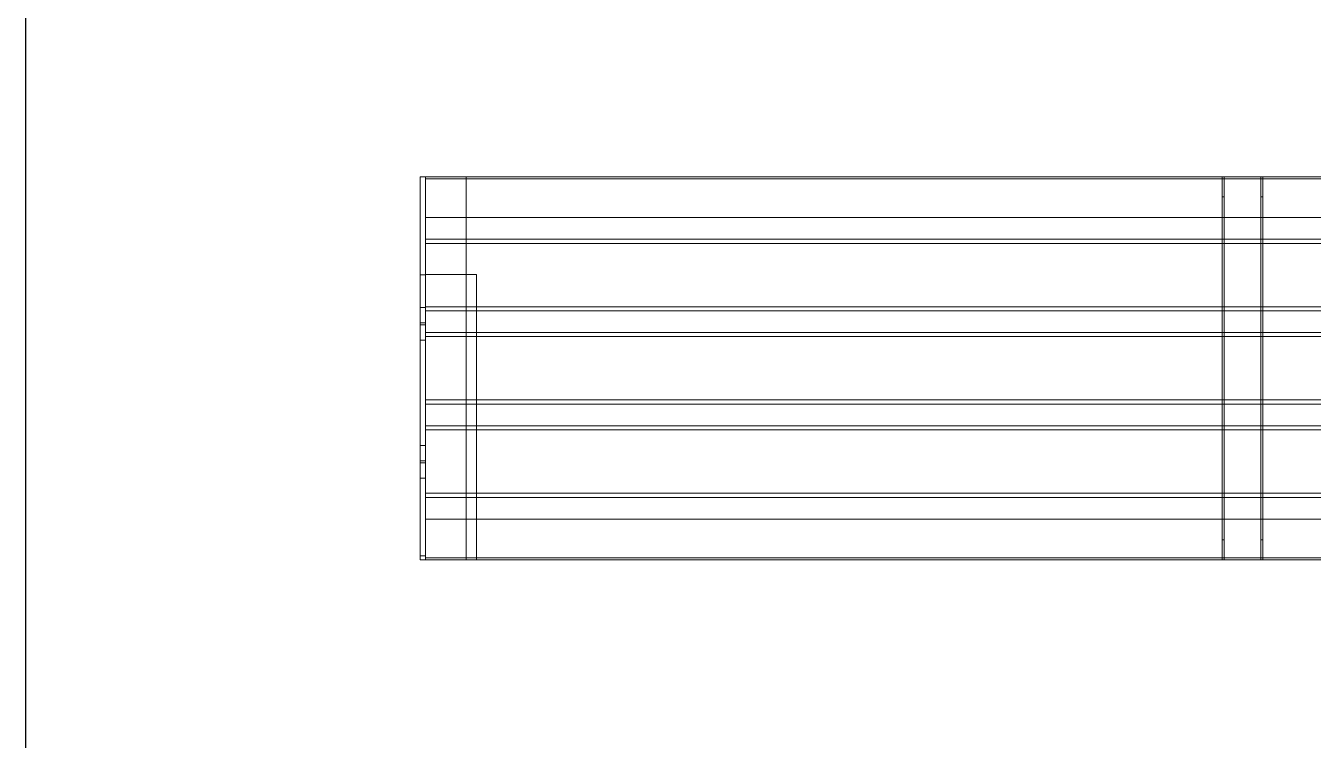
# Model space of a CAD drawing. Header units: millimetres. Extents: x 27531 to 32481, y 14140 to 19587.
# Drawn here: x 27531 to 28768, y 16863 to 17550 of the extents above; entities that cross this region are included whole.
import ezdxf

# ---------------------------------------------------------------- set-up
doc = ezdxf.new("R2010")
doc.units = ezdxf.units.MM
doc.header["$LTSCALE"] = 3
doc.layers.add('Warstwa 1', color=7, linetype='Continuous')

# ---------------------------------------------------------------- blocks, each defined once
blk = doc.blocks.new('vfds')
at = {"layer": 'Warstwa 1', "color": 7, "lineweight": 18}
for points in [[(-15805, 34675.4), (-15805, 34675.4)], [(-15805, 34675.4), (-15805, 34581.2)], [(-15805, 34675.4), (-15805, 34311.1)], [(-15800, 34675.4), (-15805, 34675.4)], [(-15800, 34675.4), (-15805, 34675.4)], [(-15800, 34307.2), (-15800, 34675.4)], [(-15760.8, 34675.4), (-15800, 34675.4)], [(-15800, 34675.4), (-15800, 34675.4)], [(-15760.8, 34675.4), (-15800, 34675.4)], [(-15800, 34307.2), (-15800, 34675.4)], [(-15800, 34675.4), (-15800, 34311.1)], [(-15800, 34675.4), (-15800, 34675.4)], [(-15800, 34675.4), (-15800, 34581.2)], [(-15800, 34636.1), (-15800, 34675.4)], [(-15800, 34675.4), (-15800, 34675.4)], [(-15800, 34675.4), (-14229, 34675.4)], [(-15800, 34675.4), (-15800, 34673.5)], [(-15800, 34673.5), (-15800, 34636.1)], [(-15800, 34673.5), (-14229, 34673.5)], [(-15760.8, 34307.2), (-15760.8, 34675.4)], [(-15760.8, 34675.4), (-15760.8, 34675.4)], [(-15760.8, 34307.2), (-15760.8, 34675.4)], [(-15032.2, 34675.4), (-15034.1, 34675.4)], [(-15032.2, 34675.4), (-15034.1, 34675.4)], [(-15034.1, 34675.4), (-15034.1, 34675.4)], [(-15034.1, 34307.2), (-15034.1, 34675.4)], [(-15034.1, 34675.4), (-14994.9, 34675.4)], [(-15034.1, 34307.2), (-15034.1, 34675.4)], [(-15034.1, 34675.4), (-14994.9, 34675.4)], [(-15034.1, 34307.2), (-15034.1, 34675.4)], [(-15034.1, 34675.4), (-15034.1, 34675.4)], [(-15032.2, 34307.2), (-15032.2, 34675.4)], [(-15032.2, 34675.4), (-15032.2, 34675.4)], [(-14994.9, 34675.4), (-14996.8, 34675.4)], [(-14994.9, 34675.4), (-14996.8, 34675.4)], [(-14996.8, 34675.4), (-14996.8, 34675.4)], [(-14996.8, 34307.2), (-14996.8, 34675.4)], [(-14994.9, 34307.2), (-14994.9, 34675.4)], [(-14994.9, 34675.4), (-14994.9, 34675.4)], [(-14994.9, 34307.2), (-14994.9, 34675.4)], [(-14994.9, 34307.2), (-14994.9, 34675.4)], [(-14994.9, 34675.4), (-14994.9, 34675.4)], [(-15032.2, 34656.1), (-15034.1, 34656.1)], [(-15034.1, 34326.5), (-15034.1, 34656.1)], [(-15032.2, 34326.5), (-15032.2, 34656.1)], [(-14996.8, 34326.5), (-14996.8, 34656.1)], [(-14994.9, 34656.1), (-14996.8, 34656.1)], [(-14994.9, 34326.5), (-14994.9, 34656.1)], [(-15800, 34636.1), (-15800, 34636.1)], [(-14229, 34615.3), (-15800, 34615.3)], [(-15800, 34615.3), (-15800, 34615.3)], [(-15800, 34615.3), (-15800, 34546.5)], [(-15800, 34615.3), (-15800, 34611.4)], [(-14229, 34611.4), (-15800, 34611.4)], [(-15800, 34550.5), (-15800, 34611.4)], [(-15800, 34581.2), (-15805, 34581.2)], [(-15805, 34581.2), (-15805, 34307.2)], [(-15800, 34307.2), (-15800, 34581.3)], [(-15751, 34581.3), (-15800, 34581.3)], [(-15800, 34581.3), (-15800, 34581.3)], [(-15751, 34581.3), (-15800, 34581.3)], [(-15800, 34307.2), (-15800, 34581.3)], [(-15800, 34581.2), (-15800, 34307.2)], [(-15751, 34307.2), (-15751, 34581.3)], [(-15751, 34581.3), (-15751, 34581.3)], [(-15751, 34307.2), (-15751, 34581.3)], [(-15805, 34549.8), (-15800, 34549.8)], [(-14229, 34550.5), (-15800, 34550.5)], [(-15800, 34550.5), (-15800, 34546.5)], [(-15800, 34546.5), (-15800, 34546.5)], [(-14229, 34546.5), (-15800, 34546.5)], [(-15805, 34417.2), (-15805, 34535.1)], [(-15805, 34417.2), (-15805, 34535.1)], [(-15805, 34535.1), (-15800, 34535.1)], [(-15805, 34535.1), (-15800, 34535.1)], [(-15805, 34533), (-15800, 34533)], [(-15805, 34533), (-15800, 34533)], [(-15800, 34417.2), (-15800, 34535.1)], [(-15800, 34417.2), (-15800, 34535.1)], [(-15805, 34400.5), (-15805, 34518.3)], [(-15805, 34400.5), (-15805, 34518.3)], [(-15805, 34518.3), (-15800, 34518.3)], [(-15805, 34518.3), (-15800, 34518.3)], [(-15805, 34400.5), (-15805, 34518.3)], [(-15805, 34400.5), (-15805, 34518.3)], [(-15805, 34518.3), (-15800, 34518.3)], [(-15805, 34518.3), (-15800, 34518.3)], [(-14229, 34525.7), (-15800, 34525.7)], [(-15800, 34525.7), (-15800, 34525.7)], [(-15800, 34525.7), (-15800, 34456.9)], [(-15800, 34525.7), (-15800, 34521.8)], [(-14229, 34521.8), (-15800, 34521.8)], [(-15800, 34460.9), (-15800, 34521.8)], [(-15800, 34400.5), (-15800, 34518.3)], [(-15800, 34400.5), (-15800, 34518.3)], [(-15800, 34400.5), (-15800, 34518.3)], [(-15800, 34400.5), (-15800, 34518.3)], [(-14229, 34460.9), (-15800, 34460.9)], [(-15800, 34460.9), (-15800, 34456.9)], [(-15800, 34456.9), (-15800, 34456.9)], [(-14229, 34456.9), (-15800, 34456.9)], [(-15800, 34436.1), (-15800, 34367.3)], [(-14229, 34436.1), (-15800, 34436.1)], [(-15800, 34436.1), (-15800, 34436.1)], [(-15800, 34436.1), (-15800, 34432.2)], [(-14229, 34432.2), (-15800, 34432.2)], [(-15800, 34371.3), (-15800, 34432.2)], [(-15805, 34417.2), (-15800, 34417.2)], [(-15805, 34417.2), (-15800, 34417.2)], [(-15805, 34402.5), (-15800, 34402.5)], [(-15805, 34400.5), (-15800, 34400.5)], [(-15805, 34400.5), (-15800, 34400.5)], [(-15805, 34400.5), (-15800, 34400.5)], [(-15805, 34400.5), (-15800, 34400.5)], [(-15805, 34385.8), (-15800, 34385.8)], [(-15805, 34385.8), (-15800, 34385.8)], [(-14229, 34371.3), (-15800, 34371.3)], [(-14229, 34367.3), (-15800, 34367.3)], [(-15800, 34367.3), (-15800, 34367.3)], [(-15800, 34346.5), (-15800, 34309.2)], [(-15800, 34346.5), (-15800, 34346.5)], [(-15800, 34307.2), (-15800, 34346.5)], [(-15032.2, 34326.5), (-15034.1, 34326.5)], [(-14994.9, 34326.5), (-14996.8, 34326.5)], [(-15805, 34307.2), (-15805, 34311.1)], [(-15800, 34311.1), (-15805, 34311.1)], [(-15800, 34307.2), (-15805, 34307.2)], [(-15805, 34307.2), (-15805, 34307.2)], [(-15800, 34307.2), (-15805, 34307.2)], [(-15800, 34311.1), (-15800, 34307.2)], [(-15800, 34309.2), (-14229, 34309.2)], [(-15800, 34309.2), (-15800, 34307.2)], [(-15760.8, 34307.2), (-15800, 34307.2)], [(-15760.8, 34307.2), (-15800, 34307.2)], [(-15800, 34307.2), (-15800, 34307.2)], [(-15751, 34307.2), (-15800, 34307.2)], [(-15751, 34307.2), (-15800, 34307.2)], [(-15800, 34307.2), (-15800, 34307.2)], [(-15800, 34307.2), (-15800, 34307.2)], [(-15800, 34307.2), (-15800, 34307.2)], [(-15800, 34307.2), (-14229, 34307.2)], [(-15760.8, 34307.2), (-15760.8, 34307.2)], [(-15751, 34307.2), (-15751, 34307.2)], [(-15032.2, 34307.2), (-15034.1, 34307.2)], [(-15032.2, 34307.2), (-15034.1, 34307.2)], [(-15034.1, 34307.2), (-15034.1, 34307.2)], [(-15034.1, 34307.2), (-14994.9, 34307.2)], [(-15034.1, 34307.2), (-14994.9, 34307.2)], [(-15034.1, 34307.2), (-15034.1, 34307.2)], [(-15032.2, 34307.2), (-15032.2, 34307.2)], [(-14994.9, 34307.2), (-14996.8, 34307.2)], [(-14994.9, 34307.2), (-14996.8, 34307.2)], [(-14996.8, 34307.2), (-14996.8, 34307.2)], [(-14994.9, 34307.2), (-14994.9, 34307.2)], [(-14994.9, 34307.2), (-14994.9, 34307.2)]]:
    blk.add_lwpolyline(points, dxfattribs=at)
for points in [[(-15800, 34675.4), (-15276.4, 34675.4), (-14752.7, 34675.4), (-14229, 34675.4)], [(-15800, 34636.1), (-15276.4, 34636.1), (-14752.7, 34636.1), (-14229, 34636.1)], [(-15800, 34636.1), (-15276.4, 34636.1), (-14752.7, 34636.1), (-14229, 34636.1)], [(-14229, 34615.3), (-14752.7, 34615.3), (-15276.4, 34615.3), (-15800, 34615.3)], [(-14229, 34546.5), (-14752.7, 34546.5), (-15276.4, 34546.5), (-15800, 34546.5)], [(-14229, 34525.7), (-14752.7, 34525.7), (-15276.4, 34525.7), (-15800, 34525.7)], [(-14229, 34456.9), (-14752.7, 34456.9), (-15276.4, 34456.9), (-15800, 34456.9)], [(-14229, 34436.1), (-14752.7, 34436.1), (-15276.4, 34436.1), (-15800, 34436.1)], [(-14229, 34367.3), (-14752.7, 34367.3), (-15276.4, 34367.3), (-15800, 34367.3)], [(-15800, 34346.5), (-15276.4, 34346.5), (-14752.7, 34346.5), (-14229, 34346.5)], [(-15800, 34346.5), (-15276.4, 34346.5), (-14752.7, 34346.5), (-14229, 34346.5)], [(-15800, 34307.2), (-15276.4, 34307.2), (-14752.7, 34307.2), (-14229, 34307.2)]]:
    blk.add_open_spline(points, degree=3, dxfattribs=at)
for points, knots in [([(-15034.1, 34656.1), (-15034.1, 34657.1), (-15034.1, 34658), (-15034.1, 34658.9), (-15034.1, 34659.9), (-15034.1, 34660.8), (-15034.1, 34661.7), (-15034.1, 34662.6), (-15034.1, 34663.5), (-15034.1, 34664.3), (-15034.1, 34665.2), (-15034.1, 34666), (-15034.1, 34666.8), (-15034.1, 34667.6), (-15034.1, 34668.3), (-15034.1, 34669), (-15034.1, 34669.7), (-15034.1, 34670.4), (-15034.1, 34671), (-15034.1, 34671.6), (-15034.1, 34672.1), (-15034.1, 34672.6), (-15034.1, 34673.1), (-15034.1, 34673.5), (-15034.1, 34673.9), (-15034.1, 34674.2), (-15034.1, 34674.5), (-15034.1, 34674.8), (-15034.1, 34674.9), (-15034.1, 34675.1), (-15034.1, 34675.2), (-15034.1, 34675.2), (-15034.1, 34675.3), (-15034.1, 34675.3), (-15034.1, 34675.4), (-15034.1, 34675.4), (-15034.1, 34675.4)], [0, 0, 0, 0, 1, 1, 1, 2, 2, 2, 3, 3, 3, 4, 4, 4, 5, 5, 5, 6, 6, 6, 7, 7, 7, 8, 8, 8, 9, 9, 9, 10, 10, 10, 11, 11, 11, 12, 12, 12, 12]), ([(-15032.2, 34675.4), (-15032.2, 34675.4), (-15032.2, 34675.4), (-15032.2, 34675.2), (-15032.2, 34675.1), (-15032.2, 34674.9), (-15032.2, 34674.6), (-15032.2, 34674.3), (-15032.2, 34674), (-15032.2, 34673.6), (-15032.2, 34673.2), (-15032.2, 34672.7), (-15032.2, 34672.2), (-15032.2, 34671.7), (-15032.2, 34671.1), (-15032.2, 34670.5), (-15032.2, 34669.9), (-15032.2, 34669.2), (-15032.2, 34668.5), (-15032.2, 34667.8), (-15032.2, 34667), (-15032.2, 34666.2), (-15032.2, 34665.4), (-15032.2, 34664.6), (-15032.2, 34663.7), (-15032.2, 34662.9), (-15032.2, 34662), (-15032.2, 34661.1), (-15032.2, 34660.5), (-15032.2, 34659.9), (-15032.2, 34659.3), (-15032.2, 34658.9), (-15032.2, 34658.5), (-15032.2, 34658.1), (-15032.2, 34657.4), (-15032.2, 34656.8), (-15032.2, 34656.1)], [0, 0, 0, 0, 1, 1, 1, 2, 2, 2, 3, 3, 3, 4, 4, 4, 5, 5, 5, 6, 6, 6, 7, 7, 7, 8, 8, 8, 9, 9, 9, 10, 10, 10, 11, 11, 11, 12, 12, 12, 12]), ([(-14996.8, 34656.1), (-14996.8, 34657.1), (-14996.8, 34658), (-14996.8, 34658.9), (-14996.8, 34659.9), (-14996.8, 34660.8), (-14996.8, 34661.7), (-14996.8, 34662.6), (-14996.8, 34663.5), (-14996.8, 34664.3), (-14996.8, 34665.2), (-14996.8, 34666), (-14996.8, 34666.8), (-14996.8, 34667.6), (-14996.8, 34668.3), (-14996.8, 34669), (-14996.8, 34669.7), (-14996.8, 34670.4), (-14996.8, 34671), (-14996.8, 34671.6), (-14996.8, 34672.1), (-14996.8, 34672.6), (-14996.8, 34673.1), (-14996.8, 34673.5), (-14996.8, 34673.9), (-14996.8, 34674.2), (-14996.8, 34674.5), (-14996.8, 34674.8), (-14996.8, 34674.9), (-14996.8, 34675.1), (-14996.8, 34675.2), (-14996.8, 34675.2), (-14996.8, 34675.3), (-14996.8, 34675.3), (-14996.8, 34675.4), (-14996.8, 34675.4), (-14996.8, 34675.4)], [0, 0, 0, 0, 1, 1, 1, 2, 2, 2, 3, 3, 3, 4, 4, 4, 5, 5, 5, 6, 6, 6, 7, 7, 7, 8, 8, 8, 9, 9, 9, 10, 10, 10, 11, 11, 11, 12, 12, 12, 12]), ([(-14994.9, 34675.4), (-14994.9, 34675.4), (-14994.9, 34675.4), (-14994.9, 34675.2), (-14994.9, 34675.1), (-14994.9, 34674.9), (-14994.9, 34674.6), (-14994.9, 34674.3), (-14994.9, 34674), (-14994.9, 34673.6), (-14994.9, 34673.2), (-14994.9, 34672.7), (-14994.9, 34672.2), (-14994.9, 34671.7), (-14994.9, 34671.1), (-14994.9, 34670.5), (-14994.9, 34669.9), (-14994.9, 34669.2), (-14994.9, 34668.5), (-14994.9, 34667.8), (-14994.9, 34667), (-14994.9, 34666.2), (-14994.9, 34665.4), (-14994.9, 34664.6), (-14994.9, 34663.7), (-14994.9, 34662.9), (-14994.9, 34662), (-14994.9, 34661.1), (-14994.9, 34660.5), (-14994.9, 34659.9), (-14994.9, 34659.3), (-14994.9, 34658.9), (-14994.9, 34658.5), (-14994.9, 34658.1), (-14994.9, 34657.4), (-14994.9, 34656.8), (-14994.9, 34656.1)], [0, 0, 0, 0, 1, 1, 1, 2, 2, 2, 3, 3, 3, 4, 4, 4, 5, 5, 5, 6, 6, 6, 7, 7, 7, 8, 8, 8, 9, 9, 9, 10, 10, 10, 11, 11, 11, 12, 12, 12, 12]), ([(-15805, 34535.1), (-15805, 34536.2), (-15805, 34537.3), (-15805, 34538.4), (-15805, 34539.5), (-15805, 34540.6), (-15805, 34541.6), (-15805, 34542.6), (-15805, 34543.6), (-15805, 34544.4), (-15805, 34545.3), (-15805, 34546.1), (-15805, 34546.7), (-15805, 34547.4), (-15805, 34548), (-15805, 34548.4), (-15805, 34548.9), (-15805, 34549.3), (-15805, 34549.5), (-15805, 34549.7), (-15805, 34549.8), (-15805, 34549.8)], [0, 0, 0, 0, 1, 1, 1, 2, 2, 2, 3, 3, 3, 4, 4, 4, 5, 5, 5, 6, 6, 6, 7, 7, 7, 7]), ([(-15805, 34549.8), (-15805, 34549.8), (-15805, 34549.7), (-15805, 34549.4), (-15805, 34549.1), (-15805, 34548.8), (-15805, 34548.3), (-15805, 34547.8), (-15805, 34547.2), (-15805, 34546.5), (-15805, 34545.7), (-15805, 34544.9), (-15805, 34544.1), (-15805, 34543.2), (-15805, 34542.2), (-15805, 34541.2), (-15805, 34540.2), (-15805, 34539.2), (-15805, 34538.1), (-15805, 34537.1), (-15805, 34536.1), (-15805, 34535.1)], [0, 0, 0, 0, 1, 1, 1, 2, 2, 2, 3, 3, 3, 4, 4, 4, 5, 5, 5, 6, 6, 6, 7, 7, 7, 7]), ([(-15800, 34535.1), (-15800, 34536.2), (-15800, 34537.3), (-15800, 34538.4), (-15800, 34539.5), (-15800, 34540.6), (-15800, 34541.6), (-15800, 34542.6), (-15800, 34543.6), (-15800, 34544.4), (-15800, 34545.3), (-15800, 34546.1), (-15800, 34546.7), (-15800, 34547.4), (-15800, 34548), (-15800, 34548.4), (-15800, 34548.9), (-15800, 34549.3), (-15800, 34549.5), (-15800, 34549.7), (-15800, 34549.8), (-15800, 34549.8)], [0, 0, 0, 0, 1, 1, 1, 2, 2, 2, 3, 3, 3, 4, 4, 4, 5, 5, 5, 6, 6, 6, 7, 7, 7, 7]), ([(-15800, 34549.8), (-15800, 34549.8), (-15800, 34549.7), (-15800, 34549.4), (-15800, 34549.1), (-15800, 34548.8), (-15800, 34548.3), (-15800, 34547.8), (-15800, 34547.2), (-15800, 34546.5), (-15800, 34545.7), (-15800, 34544.9), (-15800, 34544.1), (-15800, 34543.2), (-15800, 34542.2), (-15800, 34541.2), (-15800, 34540.2), (-15800, 34539.2), (-15800, 34538.1), (-15800, 34537.1), (-15800, 34536.1), (-15800, 34535.1)], [0, 0, 0, 0, 1, 1, 1, 2, 2, 2, 3, 3, 3, 4, 4, 4, 5, 5, 5, 6, 6, 6, 7, 7, 7, 7]), ([(-15805, 34518.3), (-15805, 34519.4), (-15805, 34520.6), (-15805, 34521.7), (-15805, 34522.8), (-15805, 34523.9), (-15805, 34524.9), (-15805, 34525.9), (-15805, 34526.8), (-15805, 34527.7), (-15805, 34528.5), (-15805, 34529.3), (-15805, 34530), (-15805, 34530.6), (-15805, 34531.2), (-15805, 34531.7), (-15805, 34532.1), (-15805, 34532.5), (-15805, 34532.7), (-15805, 34532.9), (-15805, 34533), (-15805, 34533)], [0, 0, 0, 0, 1, 1, 1, 2, 2, 2, 3, 3, 3, 4, 4, 4, 5, 5, 5, 6, 6, 6, 7, 7, 7, 7]), ([(-15805, 34533), (-15805, 34533), (-15805, 34532.9), (-15805, 34532.7), (-15805, 34532.4), (-15805, 34532), (-15805, 34531.5), (-15805, 34531), (-15805, 34530.4), (-15805, 34529.7), (-15805, 34529), (-15805, 34528.2), (-15805, 34527.3), (-15805, 34526.4), (-15805, 34525.5), (-15805, 34524.5), (-15805, 34523.5), (-15805, 34522.4), (-15805, 34521.4), (-15805, 34520.4), (-15805, 34519.3), (-15805, 34518.3)], [0, 0, 0, 0, 1, 1, 1, 2, 2, 2, 3, 3, 3, 4, 4, 4, 5, 5, 5, 6, 6, 6, 7, 7, 7, 7]), ([(-15805, 34518.3), (-15805, 34519.4), (-15805, 34520.6), (-15805, 34521.7), (-15805, 34522.8), (-15805, 34523.9), (-15805, 34524.9), (-15805, 34525.9), (-15805, 34526.8), (-15805, 34527.7), (-15805, 34528.5), (-15805, 34529.3), (-15805, 34530), (-15805, 34530.6), (-15805, 34531.2), (-15805, 34531.7), (-15805, 34532.1), (-15805, 34532.5), (-15805, 34532.7), (-15805, 34532.9), (-15805, 34533), (-15805, 34533)], [0, 0, 0, 0, 1, 1, 1, 2, 2, 2, 3, 3, 3, 4, 4, 4, 5, 5, 5, 6, 6, 6, 7, 7, 7, 7]), ([(-15805, 34533), (-15805, 34533), (-15805, 34532.9), (-15805, 34532.7), (-15805, 34532.4), (-15805, 34532), (-15805, 34531.5), (-15805, 34531), (-15805, 34530.4), (-15805, 34529.7), (-15805, 34529), (-15805, 34528.2), (-15805, 34527.3), (-15805, 34526.4), (-15805, 34525.5), (-15805, 34524.5), (-15805, 34523.5), (-15805, 34522.4), (-15805, 34521.4), (-15805, 34520.4), (-15805, 34519.3), (-15805, 34518.3)], [0, 0, 0, 0, 1, 1, 1, 2, 2, 2, 3, 3, 3, 4, 4, 4, 5, 5, 5, 6, 6, 6, 7, 7, 7, 7]), ([(-15800, 34518.3), (-15800, 34519.4), (-15800, 34520.6), (-15800, 34521.7), (-15800, 34522.8), (-15800, 34523.9), (-15800, 34524.9), (-15800, 34525.9), (-15800, 34526.8), (-15800, 34527.7), (-15800, 34528.5), (-15800, 34529.3), (-15800, 34530), (-15800, 34530.6), (-15800, 34531.2), (-15800, 34531.7), (-15800, 34532.1), (-15800, 34532.5), (-15800, 34532.7), (-15800, 34532.9), (-15800, 34533), (-15800, 34533)], [0, 0, 0, 0, 1, 1, 1, 2, 2, 2, 3, 3, 3, 4, 4, 4, 5, 5, 5, 6, 6, 6, 7, 7, 7, 7]), ([(-15800, 34533), (-15800, 34533), (-15800, 34532.9), (-15800, 34532.7), (-15800, 34532.4), (-15800, 34532), (-15800, 34531.5), (-15800, 34531), (-15800, 34530.4), (-15800, 34529.7), (-15800, 34529), (-15800, 34528.2), (-15800, 34527.3), (-15800, 34526.4), (-15800, 34525.5), (-15800, 34524.5), (-15800, 34523.5), (-15800, 34522.4), (-15800, 34521.4), (-15800, 34520.4), (-15800, 34519.3), (-15800, 34518.3)], [0, 0, 0, 0, 1, 1, 1, 2, 2, 2, 3, 3, 3, 4, 4, 4, 5, 5, 5, 6, 6, 6, 7, 7, 7, 7]), ([(-15800, 34518.3), (-15800, 34519.4), (-15800, 34520.6), (-15800, 34521.7), (-15800, 34522.8), (-15800, 34523.9), (-15800, 34524.9), (-15800, 34525.9), (-15800, 34526.8), (-15800, 34527.7), (-15800, 34528.5), (-15800, 34529.3), (-15800, 34530), (-15800, 34530.6), (-15800, 34531.2), (-15800, 34531.7), (-15800, 34532.1), (-15800, 34532.5), (-15800, 34532.7), (-15800, 34532.9), (-15800, 34533), (-15800, 34533)], [0, 0, 0, 0, 1, 1, 1, 2, 2, 2, 3, 3, 3, 4, 4, 4, 5, 5, 5, 6, 6, 6, 7, 7, 7, 7]), ([(-15800, 34533), (-15800, 34533), (-15800, 34532.9), (-15800, 34532.7), (-15800, 34532.4), (-15800, 34532), (-15800, 34531.5), (-15800, 34531), (-15800, 34530.4), (-15800, 34529.7), (-15800, 34529), (-15800, 34528.2), (-15800, 34527.3), (-15800, 34526.4), (-15800, 34525.5), (-15800, 34524.5), (-15800, 34523.5), (-15800, 34522.4), (-15800, 34521.4), (-15800, 34520.4), (-15800, 34519.3), (-15800, 34518.3)], [0, 0, 0, 0, 1, 1, 1, 2, 2, 2, 3, 3, 3, 4, 4, 4, 5, 5, 5, 6, 6, 6, 7, 7, 7, 7]), ([(-15805, 34402.5), (-15805, 34402.5), (-15805, 34402.6), (-15805, 34402.9), (-15805, 34403.2), (-15805, 34403.5), (-15805, 34404), (-15805, 34404.5), (-15805, 34405.1), (-15805, 34405.9), (-15805, 34406.6), (-15805, 34407.4), (-15805, 34408.2), (-15805, 34409.1), (-15805, 34410.1), (-15805, 34411.1), (-15805, 34412.1), (-15805, 34413.1), (-15805, 34414.2), (-15805, 34415.2), (-15805, 34416.2), (-15805, 34417.2)], [0, 0, 0, 0, 1, 1, 1, 2, 2, 2, 3, 3, 3, 4, 4, 4, 5, 5, 5, 6, 6, 6, 7, 7, 7, 7]), ([(-15805, 34417.2), (-15805, 34416.1), (-15805, 34415), (-15805, 34413.9), (-15805, 34412.8), (-15805, 34411.7), (-15805, 34410.7), (-15805, 34409.7), (-15805, 34408.7), (-15805, 34407.9), (-15805, 34407), (-15805, 34406.2), (-15805, 34405.6), (-15805, 34404.9), (-15805, 34404.3), (-15805, 34403.9), (-15805, 34403.4), (-15805, 34403.1), (-15805, 34402.8), (-15805, 34402.6), (-15805, 34402.5), (-15805, 34402.5)], [0, 0, 0, 0, 1, 1, 1, 2, 2, 2, 3, 3, 3, 4, 4, 4, 5, 5, 5, 6, 6, 6, 7, 7, 7, 7]), ([(-15800, 34402.5), (-15800, 34402.5), (-15800, 34402.6), (-15800, 34402.9), (-15800, 34403.2), (-15800, 34403.5), (-15800, 34404), (-15800, 34404.5), (-15800, 34405.1), (-15800, 34405.9), (-15800, 34406.6), (-15800, 34407.4), (-15800, 34408.2), (-15800, 34409.1), (-15800, 34410.1), (-15800, 34411.1), (-15800, 34412.1), (-15800, 34413.1), (-15800, 34414.2), (-15800, 34415.2), (-15800, 34416.2), (-15800, 34417.2)], [0, 0, 0, 0, 1, 1, 1, 2, 2, 2, 3, 3, 3, 4, 4, 4, 5, 5, 5, 6, 6, 6, 7, 7, 7, 7]), ([(-15800, 34417.2), (-15800, 34416.1), (-15800, 34415), (-15800, 34413.9), (-15800, 34412.8), (-15800, 34411.7), (-15800, 34410.7), (-15800, 34409.7), (-15800, 34408.7), (-15800, 34407.9), (-15800, 34407), (-15800, 34406.2), (-15800, 34405.6), (-15800, 34404.9), (-15800, 34404.3), (-15800, 34403.9), (-15800, 34403.4), (-15800, 34403.1), (-15800, 34402.8), (-15800, 34402.6), (-15800, 34402.5), (-15800, 34402.5)], [0, 0, 0, 0, 1, 1, 1, 2, 2, 2, 3, 3, 3, 4, 4, 4, 5, 5, 5, 6, 6, 6, 7, 7, 7, 7]), ([(-15805, 34385.8), (-15805, 34385.8), (-15805, 34385.9), (-15805, 34386.1), (-15805, 34386.4), (-15805, 34386.8), (-15805, 34387.3), (-15805, 34387.8), (-15805, 34388.4), (-15805, 34389.1), (-15805, 34389.8), (-15805, 34390.6), (-15805, 34391.5), (-15805, 34392.4), (-15805, 34393.3), (-15805, 34394.3), (-15805, 34395.3), (-15805, 34396.4), (-15805, 34397.4), (-15805, 34398.4), (-15805, 34399.5), (-15805, 34400.5)], [0, 0, 0, 0, 1, 1, 1, 2, 2, 2, 3, 3, 3, 4, 4, 4, 5, 5, 5, 6, 6, 6, 7, 7, 7, 7]), ([(-15805, 34400.5), (-15805, 34399.4), (-15805, 34398.2), (-15805, 34397.1), (-15805, 34396), (-15805, 34394.9), (-15805, 34393.9), (-15805, 34393), (-15805, 34392), (-15805, 34391.1), (-15805, 34390.3), (-15805, 34389.5), (-15805, 34388.8), (-15805, 34388.2), (-15805, 34387.6), (-15805, 34387.1), (-15805, 34386.7), (-15805, 34386.3), (-15805, 34386.1), (-15805, 34385.9), (-15805, 34385.8), (-15805, 34385.8)], [0, 0, 0, 0, 1, 1, 1, 2, 2, 2, 3, 3, 3, 4, 4, 4, 5, 5, 5, 6, 6, 6, 7, 7, 7, 7]), ([(-15805, 34385.8), (-15805, 34385.8), (-15805, 34385.9), (-15805, 34386.1), (-15805, 34386.4), (-15805, 34386.8), (-15805, 34387.3), (-15805, 34387.8), (-15805, 34388.4), (-15805, 34389.1), (-15805, 34389.8), (-15805, 34390.6), (-15805, 34391.5), (-15805, 34392.4), (-15805, 34393.3), (-15805, 34394.3), (-15805, 34395.3), (-15805, 34396.4), (-15805, 34397.4), (-15805, 34398.4), (-15805, 34399.5), (-15805, 34400.5)], [0, 0, 0, 0, 1, 1, 1, 2, 2, 2, 3, 3, 3, 4, 4, 4, 5, 5, 5, 6, 6, 6, 7, 7, 7, 7]), ([(-15805, 34400.5), (-15805, 34399.4), (-15805, 34398.2), (-15805, 34397.1), (-15805, 34396), (-15805, 34394.9), (-15805, 34393.9), (-15805, 34393), (-15805, 34392), (-15805, 34391.1), (-15805, 34390.3), (-15805, 34389.5), (-15805, 34388.8), (-15805, 34388.2), (-15805, 34387.6), (-15805, 34387.1), (-15805, 34386.7), (-15805, 34386.3), (-15805, 34386.1), (-15805, 34385.9), (-15805, 34385.8), (-15805, 34385.8)], [0, 0, 0, 0, 1, 1, 1, 2, 2, 2, 3, 3, 3, 4, 4, 4, 5, 5, 5, 6, 6, 6, 7, 7, 7, 7]), ([(-15800, 34385.8), (-15800, 34385.8), (-15800, 34385.9), (-15800, 34386.1), (-15800, 34386.4), (-15800, 34386.8), (-15800, 34387.3), (-15800, 34387.8), (-15800, 34388.4), (-15800, 34389.1), (-15800, 34389.8), (-15800, 34390.6), (-15800, 34391.5), (-15800, 34392.4), (-15800, 34393.3), (-15800, 34394.3), (-15800, 34395.3), (-15800, 34396.4), (-15800, 34397.4), (-15800, 34398.4), (-15800, 34399.5), (-15800, 34400.5)], [0, 0, 0, 0, 1, 1, 1, 2, 2, 2, 3, 3, 3, 4, 4, 4, 5, 5, 5, 6, 6, 6, 7, 7, 7, 7]), ([(-15800, 34400.5), (-15800, 34399.4), (-15800, 34398.2), (-15800, 34397.1), (-15800, 34396), (-15800, 34394.9), (-15800, 34393.9), (-15800, 34393), (-15800, 34392), (-15800, 34391.1), (-15800, 34390.3), (-15800, 34389.5), (-15800, 34388.8), (-15800, 34388.2), (-15800, 34387.6), (-15800, 34387.1), (-15800, 34386.7), (-15800, 34386.3), (-15800, 34386.1), (-15800, 34385.9), (-15800, 34385.8), (-15800, 34385.8)], [0, 0, 0, 0, 1, 1, 1, 2, 2, 2, 3, 3, 3, 4, 4, 4, 5, 5, 5, 6, 6, 6, 7, 7, 7, 7]), ([(-15800, 34385.8), (-15800, 34385.8), (-15800, 34385.9), (-15800, 34386.1), (-15800, 34386.4), (-15800, 34386.8), (-15800, 34387.3), (-15800, 34387.8), (-15800, 34388.4), (-15800, 34389.1), (-15800, 34389.8), (-15800, 34390.6), (-15800, 34391.5), (-15800, 34392.4), (-15800, 34393.3), (-15800, 34394.3), (-15800, 34395.3), (-15800, 34396.4), (-15800, 34397.4), (-15800, 34398.4), (-15800, 34399.5), (-15800, 34400.5)], [0, 0, 0, 0, 1, 1, 1, 2, 2, 2, 3, 3, 3, 4, 4, 4, 5, 5, 5, 6, 6, 6, 7, 7, 7, 7]), ([(-15800, 34400.5), (-15800, 34399.4), (-15800, 34398.2), (-15800, 34397.1), (-15800, 34396), (-15800, 34394.9), (-15800, 34393.9), (-15800, 34393), (-15800, 34392), (-15800, 34391.1), (-15800, 34390.3), (-15800, 34389.5), (-15800, 34388.8), (-15800, 34388.2), (-15800, 34387.6), (-15800, 34387.1), (-15800, 34386.7), (-15800, 34386.3), (-15800, 34386.1), (-15800, 34385.9), (-15800, 34385.8), (-15800, 34385.8)], [0, 0, 0, 0, 1, 1, 1, 2, 2, 2, 3, 3, 3, 4, 4, 4, 5, 5, 5, 6, 6, 6, 7, 7, 7, 7]), ([(-15800, 34371.3), (-15800, 34370.8), (-15800, 34370.3), (-15800, 34369.8), (-15800, 34369.4), (-15800, 34369), (-15800, 34368.6), (-15800, 34368.3), (-15800, 34368), (-15800, 34367.8), (-15800, 34367.6), (-15800, 34367.4), (-15800, 34367.4), (-15800, 34367.4), (-15800, 34367.3), (-15800, 34367.3)], [0, 0, 0, 0, 1, 1, 1, 2, 2, 2, 3, 3, 3, 4, 4, 4, 5, 5, 5, 5]), ([(-15034.1, 34307.2), (-15034.1, 34307.2), (-15034.1, 34307.3), (-15034.1, 34307.4), (-15034.1, 34307.5), (-15034.1, 34307.8), (-15034.1, 34308), (-15034.1, 34308.3), (-15034.1, 34308.6), (-15034.1, 34309), (-15034.1, 34309.4), (-15034.1, 34309.9), (-15034.1, 34310.4), (-15034.1, 34310.9), (-15034.1, 34311.5), (-15034.1, 34312.1), (-15034.1, 34312.7), (-15034.1, 34313.4), (-15034.1, 34314.1), (-15034.1, 34314.9), (-15034.1, 34315.6), (-15034.1, 34316.4), (-15034.1, 34317.2), (-15034.1, 34318), (-15034.1, 34318.9), (-15034.1, 34319.7), (-15034.1, 34320.6), (-15034.1, 34321.5), (-15034.1, 34322.1), (-15034.1, 34322.7), (-15034.1, 34323.3), (-15034.1, 34323.7), (-15034.1, 34324.1), (-15034.1, 34324.5), (-15034.1, 34325.2), (-15034.1, 34325.8), (-15034.1, 34326.5)], [0, 0, 0, 0, 1, 1, 1, 2, 2, 2, 3, 3, 3, 4, 4, 4, 5, 5, 5, 6, 6, 6, 7, 7, 7, 8, 8, 8, 9, 9, 9, 10, 10, 10, 11, 11, 11, 12, 12, 12, 12]), ([(-15032.2, 34326.5), (-15032.2, 34325.6), (-15032.2, 34324.6), (-15032.2, 34323.7), (-15032.2, 34322.8), (-15032.2, 34321.8), (-15032.2, 34320.9), (-15032.2, 34320), (-15032.2, 34319.1), (-15032.2, 34318.3), (-15032.2, 34317.4), (-15032.2, 34316.6), (-15032.2, 34315.8), (-15032.2, 34315.1), (-15032.2, 34314.3), (-15032.2, 34313.6), (-15032.2, 34312.9), (-15032.2, 34312.3), (-15032.2, 34311.7), (-15032.2, 34311.1), (-15032.2, 34310.5), (-15032.2, 34310), (-15032.2, 34309.6), (-15032.2, 34309.1), (-15032.2, 34308.8), (-15032.2, 34308.4), (-15032.2, 34308.1), (-15032.2, 34307.9), (-15032.2, 34307.7), (-15032.2, 34307.6), (-15032.2, 34307.5), (-15032.2, 34307.4), (-15032.2, 34307.3), (-15032.2, 34307.3), (-15032.2, 34307.2), (-15032.2, 34307.2), (-15032.2, 34307.2)], [0, 0, 0, 0, 1, 1, 1, 2, 2, 2, 3, 3, 3, 4, 4, 4, 5, 5, 5, 6, 6, 6, 7, 7, 7, 8, 8, 8, 9, 9, 9, 10, 10, 10, 11, 11, 11, 12, 12, 12, 12]), ([(-14996.8, 34307.2), (-14996.8, 34307.2), (-14996.8, 34307.3), (-14996.8, 34307.4), (-14996.8, 34307.5), (-14996.8, 34307.8), (-14996.8, 34308), (-14996.8, 34308.3), (-14996.8, 34308.6), (-14996.8, 34309), (-14996.8, 34309.4), (-14996.8, 34309.9), (-14996.8, 34310.4), (-14996.8, 34310.9), (-14996.8, 34311.5), (-14996.8, 34312.1), (-14996.8, 34312.7), (-14996.8, 34313.4), (-14996.8, 34314.1), (-14996.8, 34314.9), (-14996.8, 34315.6), (-14996.8, 34316.4), (-14996.8, 34317.2), (-14996.8, 34318), (-14996.8, 34318.9), (-14996.8, 34319.7), (-14996.8, 34320.6), (-14996.8, 34321.5), (-14996.8, 34322.1), (-14996.8, 34322.7), (-14996.8, 34323.3), (-14996.8, 34323.7), (-14996.8, 34324.1), (-14996.8, 34324.5), (-14996.8, 34325.2), (-14996.8, 34325.8), (-14996.8, 34326.5)], [0, 0, 0, 0, 1, 1, 1, 2, 2, 2, 3, 3, 3, 4, 4, 4, 5, 5, 5, 6, 6, 6, 7, 7, 7, 8, 8, 8, 9, 9, 9, 10, 10, 10, 11, 11, 11, 12, 12, 12, 12]), ([(-14994.9, 34326.5), (-14994.9, 34325.6), (-14994.9, 34324.6), (-14994.9, 34323.7), (-14994.9, 34322.8), (-14994.9, 34321.8), (-14994.9, 34320.9), (-14994.9, 34320), (-14994.9, 34319.1), (-14994.9, 34318.3), (-14994.9, 34317.4), (-14994.9, 34316.6), (-14994.9, 34315.8), (-14994.9, 34315.1), (-14994.9, 34314.3), (-14994.9, 34313.6), (-14994.9, 34312.9), (-14994.9, 34312.3), (-14994.9, 34311.7), (-14994.9, 34311.1), (-14994.9, 34310.5), (-14994.9, 34310), (-14994.9, 34309.6), (-14994.9, 34309.1), (-14994.9, 34308.8), (-14994.9, 34308.4), (-14994.9, 34308.1), (-14994.9, 34307.9), (-14994.9, 34307.7), (-14994.9, 34307.6), (-14994.9, 34307.5), (-14994.9, 34307.4), (-14994.9, 34307.3), (-14994.9, 34307.3), (-14994.9, 34307.2), (-14994.9, 34307.2), (-14994.9, 34307.2)], [0, 0, 0, 0, 1, 1, 1, 2, 2, 2, 3, 3, 3, 4, 4, 4, 5, 5, 5, 6, 6, 6, 7, 7, 7, 8, 8, 8, 9, 9, 9, 10, 10, 10, 11, 11, 11, 12, 12, 12, 12])]:
    blk.add_open_spline(points, degree=3, knots=knots, dxfattribs=at)

msp = doc.modelspace()

# ---------------------------------------------------------------- linework, layer by layer
msp.add_lwpolyline([(27530.6, 19587.1), (32481, 19587.1), (32481, 14139.6), (27530.6, 14139.6)], close=True)

# ---------------------------------------------------------------- block references
msp.add_blockref('vfds', (43714.8, -17270.7))

doc.saveas('drawing.dxf')
